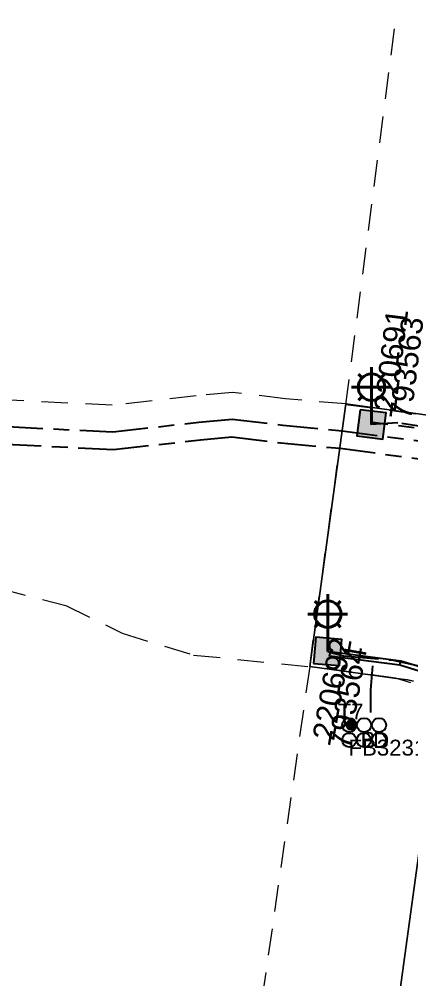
# Model space of a CAD drawing. Header units: metres. Extents: x -1 to 308408, y -2 to 6256973.
# Drawn here: x 307240.3 to 307284.6, y 6255257.9 to 6255366.5 of the extents above; entities that cross this region are included whole.
import ezdxf
from ezdxf.enums import TextEntityAlignment as Align

# ---------------------------------------------------------------- set-up
doc = ezdxf.new("R2010")
doc.units = ezdxf.units.M
doc.linetypes.add('Cable Exist UG', pattern=[8.2, 4, -1.2, 1.8, -1.2])
doc.linetypes.add('Dash', pattern=[5, 3, -2])
doc.layers.get('0').update_dxf_attribs({"color": 6})
for name, color, linetype in [('_User DUCT CONFIGS', 7, 'Continuous'), ('Duct_SP_EXT', 7, 'Continuous'), ('Equip_SP_SL_EXT', 7, 'Continuous'), ('Mains_HV_EXT', 7, 'Continuous'), ('Mains_SL_EXT', 7, 'Continuous'), ('SupportsUG_SP_LV_SL_EXT', 7, 'Continuous'), ('Trench_SP_EXT', 7, 'Continuous')]:
    doc.layers.add(name, color=color, linetype=linetype)
for name, color, linetype, lineweight in [('Cadastre Developer_SP_EXT', 9, 'Continuous', 5), ('Cadastre Land Parcels_SP_EXT', 9, 'Continuous', 5), ('Cadastre Roads_SP_EXT', 9, 'Continuous', 5)]:
    doc.layers.add(name, color=color, linetype=linetype, lineweight=lineweight)
doc.styles.add('COLUMN_LABEL', font='arial.ttf')
doc.styles.add('iecARIAL', font='arial.ttf', dxfattribs={"height": 2})
doc.styles.add('POLE_LABEL', font='arial.ttf')
doc.styles.get("Standard").update_dxf_attribs({"font": 'arial.ttf'})

# ---------------------------------------------------------------- blocks, each defined once
blk = doc.blocks.new('COLUMN_EXT')
blk.add_hatch(color=256).paths.add_polyline_path([(-1.49, 1.48), (-1.49, -1.49), (1.48, -1.49), (1.48, 1.48)])
blk.add_lwpolyline([(-1.49, -1.49), (1.48, -1.49), (1.48, 1.48), (-1.49, 1.48)], close=True)
for tag, height, style, flags, p in [('ASSET_NUM', 2.5, 'COLUMN_LABEL', 8, (2, 2)), ('STRUCTURE_PLANT_NUMBER', 0.2, 'POLE_LABEL', 9, (1.81, 0.03)), ('STREET_CODE', 0.2, 'COLUMN_LABEL', 9, (1.81, -0.2))]:
    blk.add_attdef(tag, text='', height=height, dxfattribs=dict(style=style, flags=flags)).set_placement(p, align=Align.MIDDLE_LEFT)
at = {"flags": 9}
for tag, p in [('COLUMN_TYPE', (1.81, -0.4)), ('OWNED_BY', (1.81, -0.6)), ('STATE', (1.81, -0.8)), ('USAGE', (1.81, -1)), ('STREETNAME', (1.81, -1.6)), ('SUBURB', (1.81, -1.8)), ('LEGEND', (1.81, -1.2)), ('LOCATION', (1.81, -1.4)), ('NOTES', (1.81, -2))]:
    blk.add_attdef(tag, text='', height=0.2, dxfattribs=at).set_placement(p, align=Align.MIDDLE_LEFT)
at = {"flags": 1}
blk.add_attdef('Z', (1.81, -2.35), '', height=0.2, dxfattribs=at)
blk = doc.blocks.new('DUCT_EXT')
blk.add_circle((0, 0.8), 0.8)
at = {"flags": 1}
blk.add_attdef('Z', (0, 0), '', height=0.2, dxfattribs=at)
at = {"flags": 9}
for tag, p in [('DUCT_CODE', (0, 0)), ('XSECT_TYPE', (0, -0.2)), ('STATE', (0, -0.6)), ('FB_REFERENCE', (0, -0.4)), ('NOTES', (0, -0.8))]:
    blk.add_attdef(tag, text='', height=0.2, dxfattribs=at).set_placement(p, align=Align.MIDDLE_LEFT)
blk = doc.blocks.new('SL_LANTERN_EXT')
at = {"lineweight": 40}
for p, q in [((-1.46, 5.68), (-1.06, 5.28)), ((0, 1.97), (0, 6.47)), ((1.46, 5.68), (1.06, 5.28)), ((-2.25, 4.22), (2.25, 4.22)), ((-1.46, 2.76), (-1.06, 3.16)), ((0, 0), (0, 2.72)), ((1.46, 2.76), (1.06, 3.16))]:
    blk.add_line(p, q, dxfattribs=at)
blk.add_circle((0, 4.22), 1.5, dxfattribs=at)
at = {"style": 'iecARIAL', "flags": 8}
blk.add_attdef('ASSET_NUM', (1.5, 1.5), '', height=2.5, dxfattribs=at)
for tag, p, height, flags in [('CONSTRUCTED_VOLTAGE', (0.98, -0.65), 0.2, 9), ('CONTROL_TYPE', (0.98, -0.85), 0.2, 9), ('LANTERN_PURPOSE', (0.98, -1.05), 0.2, 9), ('LANTERN_TYPE', (0.98, -1.25), 0.2, 9), ('LNUMBER', (2.18, -3.25), 2.5, 8), ('OPERATING_VOLTAGE', (0.98, -1.65), 0.2, 9), ('ORIENTATION', (0.98, -1.85), 0.2, 9), ('OWNED_BY', (0.98, -2.05), 0.2, 9), ('STATE', (0.98, -2.25), 0.2, 9), ('NO_PHASES', (0.98, -1.45), 0.2, 9), ('USAGE', (0.98, -2.45), 0.2, 9), ('CEXIST', (0.98, -2.65), 0.2, 9), ('CNEW', (0.98, -2.85), 0.2, 9), ('CNUMBER', (0.98, -3.05), 0.2, 9), ('CREMOVE', (0.98, -3.25), 0.2, 9), ('CREPLACE', (0.98, -3.45), 0.2, 9), ('LKINGHEIGHT', (0.98, -3.65), 0.2, 9), ('LBRACKET', (0.98, -3.85), 0.2, 9), ('LBRACKETVOCAB', (0.98, -4.05), 0.2, 9), ('LCATEGORY', (0.98, -4.25), 0.2, 9), ('LCHARGE1', (0.98, -4.45), 0.2, 9), ('LCHARGE1PERCENT', (0.98, -4.65), 0.2, 9), ('LCHARGE2', (0.98, -4.85), 0.2, 9), ('LCHARGE2PERCENT', (0.98, -5.05), 0.2, 9), ('LCHARGE3', (0.98, -5.25), 0.2, 9), ('LCHARGE3PERCENT', (0.98, -5.45), 0.2, 9), ('LEXIST', (0.98, -5.65), 0.2, 9), ('LLAMP', (0.98, -5.85), 0.2, 9), ('LLAMPVOCAB', (0.98, -6.05), 0.2, 9), ('LMAST', (0.98, -6.25), 0.2, 9), ('LMASTVOCAB', (0.98, -6.45), 0.2, 9), ('LNEW', (0.98, -6.65), 0.2, 9), ('LANTNUMBER', (0.98, -6.85), 0.2, 9), ('LOUTREACH', (0.98, -7.25), 0.2, 9), ('LOUTREACHVOCAB', (0.98, -7.45), 0.2, 9), ('LRATECODE', (0.98, -7.65), 0.2, 9), ('LREMOVE', (0.98, -7.85), 0.2, 9), ('LREPLACE', (0.98, -8.05), 0.2, 9), ('LTYPE', (0.98, -8.25), 0.2, 9), ('LTYPEVOCAB', (0.98, -8.45), 0.2, 9), ('LEGEND', (0.98, -8.65), 0.2, 9), ('LOCATION', (0.98, -8.85), 0.2, 9), ('STREETNAME', (0.98, -9.25), 0.2, 9), ('SUBURB', (0.98, -9.45), 0.2, 1), ('NOTES', (0.98, -9.05), 0.2, 9)]:
    blk.add_attdef(tag, p, '', height=height, dxfattribs=dict(flags=flags))
blk = doc.blocks.new('CABLE_LARGE_EXT')
h = blk.add_hatch(color=256)
edge = h.paths.add_edge_path()
edge.add_arc((0, 0.55), 0.55, 0, 360)
blk.add_circle((0, 0.55), 0.55)
at = {"flags": 1}
blk.add_attdef('Z', (0, 0), '', height=0.2, dxfattribs=at)
at = {"flags": 9}
for tag, p in [('COND_CODE', (0, 0)), ('STATE', (0, -0.4)), ('XSECT_SIZE', (0, -0.6)), ('FB_REFERENCE', (0, -0.2)), ('NOTES', (0, -0.8))]:
    blk.add_attdef(tag, text='', height=0.2, dxfattribs=at).set_placement(p, align=Align.MIDDLE_LEFT)

msp = doc.modelspace()

# ---------------------------------------------------------------- linework, layer by layer
at = {"layer": '_User DUCT CONFIGS'}
msp.add_lwpolyline([(307280.11, 6255288.06), (307280.11, 6255290.63), (307280.34, 6255293.33)], dxfattribs=at)
at = {"layer": 'Cadastre Developer_SP_EXT', "linetype": 'Dash'}
msp.add_lwpolyline([(307277.24, 6255322.9), (307288.9, 6255321.35), (307288.9, 6255321.35), (307292.49, 6255321.51), (307296.59, 6255322.89), (307300.07, 6255325.46), (307302.57, 6255329.56), (307304.4, 6255335.83), (307328.27, 6255512.03), (307349.61, 6255668.86), (307374.37, 6255850.85), (307384.86, 6255924.59), (307388.37, 6255943.06), (307392.2, 6255959.8), (307394.05, 6255968.46), (307395.23, 6255971.51), (307370.65, 6255974.5), (307366.58, 6255956.94), (307362.4, 6255936.54), (307354.14, 6255897.48), (307337.78, 6255776.59), (307300.06, 6255499.29), (307277.24, 6255322.9)], close=True, dxfattribs=at)
for points in [[(307238.08, 6255302.08), (307245.56, 6255300.15), (307251.96, 6255297.01), (307260.04, 6255294.55), (307273.18, 6255293.24), (307273.18, 6255293.24), (307277.26, 6255322.96), (307270.43, 6255323.54), (307264.45, 6255324.25), (307260.33, 6255323.88), (307250.8, 6255322.81), (307239.23, 6255323.38)], [(307269.71, 6255084.98), (307281.78, 6255171.62), (307285.86, 6255201.93), (307294.93, 6255267.66), (307295.78, 6255274.15), (307296.24, 6255278.14), (307295.85, 6255280.5), (307294.86, 6255283.31), (307292.27, 6255287.54), (307289.39, 6255289.89), (307282.91, 6255291.92), (307273.18, 6255293.26), (307250.28, 6255133.84), (307240.6, 6255065.83)]]:
    msp.add_lwpolyline(points, dxfattribs=at)
at = {"layer": 'Cadastre Land Parcels_SP_EXT', "linetype": 'Continuous'}
for points in [[(307284.92, 6255291.59), (307284.59, 6255291.66), (307284.26, 6255291.73), (307283.93, 6255291.78), (307283.59, 6255291.83), (307273.18, 6255293.26), (307277.26, 6255322.96), (307288.17, 6255321.46)], [(307258.6, 6255075.96), (307288.08, 6255290.48)]]:
    msp.add_lwpolyline(points, dxfattribs=at)
at = {"layer": 'Cadastre Roads_SP_EXT', "linetype": 'Continuous'}
for points in [[(307288.17, 6255321.46), (307277.26, 6255322.96), (307273.18, 6255293.26), (307283.59, 6255291.83), (307283.93, 6255291.78), (307284.26, 6255291.73), (307284.59, 6255291.66), (307284.92, 6255291.59)], [(307288.08, 6255290.48), (307258.6, 6255075.96)]]:
    msp.add_lwpolyline(points, dxfattribs=at)
at = {"layer": 'Duct_SP_EXT'}
for p, q in [((307275.43, 6255294.43), (307275.46, 6255294.66)), ((307283.37, 6255293.4), (307275.43, 6255294.43)), ((307275.49, 6255294.9), (307275.46, 6255294.66)), ((307283.48, 6255293.87), (307275.49, 6255294.9)), ((307283.37, 6255293.4), (307283.42, 6255293.64)), ((307289.56, 6255291.49), (307283.37, 6255293.4)), ((307283.48, 6255293.87), (307283.42, 6255293.64)), ((307289.77, 6255291.93), (307283.48, 6255293.87))]:
    msp.add_line(p, q, dxfattribs=at)
at = {"layer": 'Mains_HV_EXT', "linetype": 'Cable Exist UG'}
for points in [[(307187.41, 6255333), (307188.26, 6255331.31), (307188.26, 6255327.27), (307231.75, 6255321.31), (307238.97, 6255320.39), (307250.89, 6255319.8), (307260.63, 6255320.89), (307264.41, 6255321.23), (307270.12, 6255320.56), (307276.85, 6255319.93), (307276.85, 6255319.93), (307288.77, 6255318.34), (307293.05, 6255318.54), (307297.99, 6255320.2), (307302.32, 6255323.39), (307305.34, 6255328.33), (307306.45, 6255332.58), (307325.82, 6255330.38), (307325.82, 6255330.38), (307329.42, 6255356.9)], [(307192.69, 6255324.65), (307231.49, 6255319.33), (307238.79, 6255318.4), (307250.95, 6255317.8), (307260.83, 6255318.9), (307264.38, 6255319.22), (307269.91, 6255318.57), (307276.62, 6255317.94), (307288.69, 6255316.33), (307293.42, 6255316.55), (307298.93, 6255318.4), (307303.82, 6255322.02), (307307.2, 6255327.54), (307307.95, 6255330.4), (307325.59, 6255328.39), (307325.04, 6255324.72), (307325.04, 6255324.72), (307325.52, 6255320.17), (307326.41, 6255317.96), (307321.71, 6255281.67), (307320.5, 6255279.95), (307318.99, 6255276.95), (307324.21, 6255275.17), (307324.79, 6255274.25)]]:
    msp.add_lwpolyline(points, dxfattribs=at)
at = {"layer": 'Mains_SL_EXT', "linetype": 'Cable Exist UG'}
msp.add_lwpolyline([(307307.83, 6255347.91), (307307.13, 6255345.76), (307305.35, 6255331.72), (307302.96, 6255326.43), (307302.96, 6255326.43, -0.242187), (307290.37, 6255319.86), (307290.37, 6255319.86), (307287.57, 6255320.14), (307283.15, 6255320.82), (307280.09, 6255320.63)], format="xyb", dxfattribs=at)
msp.add_lwpolyline([(307275.22, 6255294.96), (307277, 6255294.46), (307282.47, 6255294), (307287.56, 6255292.88), (307292.16, 6255290.21), (307295.26, 6255286.84), (307297.53, 6255282.02), (307298.15, 6255277.49)], dxfattribs=at)
at = {"layer": 'Trench_SP_EXT', "linetype": 'Cable Exist UG'}
msp.add_lwpolyline([(307290.17, 6255319.62), (307280.33, 6255320.84)], dxfattribs=at)

# ---------------------------------------------------------------- block references
at = {"layer": '_User DUCT CONFIGS'}
for name, p, rotation in [('DUCT_EXT', (307278.46, 6255286.62), 89.76483169115762), ('CABLE_LARGE_EXT', (307278.46, 6255286.62), 89.76483169115762), ('DUCT_EXT', (307280.13, 6255286.62), 89.76483165780745), ('DUCT_EXT', (307281.83, 6255286.62), 89.76483165780745), ('DUCT_EXT', (307278.46, 6255284.92), 89.76483169115762), ('DUCT_EXT', (307280.12, 6255284.92), 89.76483165780745), ('DUCT_EXT', (307281.82, 6255284.92), 89.76483165780745)]:
    msp.add_blockref(name, p, dxfattribs=dict(at, rotation=rotation))
at = {"layer": 'Equip_SP_SL_EXT'}
ref = msp.add_blockref('SL_LANTERN_EXT', (307280.18, 6255320.63), dxfattribs=at)
ref.add_attrib('ASSET_NUM', '220691', dxfattribs={"layer": '0', "height": 2.5, "rotation": 82.9835, "style": 'iecARIAL'}).set_placement((307281.68, 6255322.13), align=Align.MIDDLE_LEFT)
ref = msp.add_blockref('SL_LANTERN_EXT', (307275.22, 6255294.96), dxfattribs=at)
ref.add_attrib('ASSET_NUM', '220692', dxfattribs={"layer": '0', "height": 2.5, "rotation": 80.0223, "style": 'iecARIAL'}).set_placement((307276.72, 6255296.46), align=Align.MIDDLE_RIGHT)
at = {"layer": 'SupportsUG_SP_LV_SL_EXT'}
ref = msp.add_blockref('COLUMN_EXT', (307280.18, 6255320.63), dxfattribs=dict(at, rotation=263.1673178252156))
ref.add_attrib('ASSET_NUM', '793563', dxfattribs={"layer": '0', "height": 2.5, "rotation": 82.9835, "style": 'COLUMN_LABEL'}).set_placement((307282.18, 6255321.38), align=Align.TOP_LEFT)
ref = msp.add_blockref('COLUMN_EXT', (307275.22, 6255294.96), dxfattribs=dict(at, rotation=355.2424119062543))
ref.add_attrib('ASSET_NUM', '793564', dxfattribs={"layer": '0', "height": 2.5, "rotation": 80.0223, "style": 'COLUMN_LABEL'}).set_placement((307277.22, 6255295.71), align=Align.TOP_RIGHT)

# ---------------------------------------------------------------- texts
at = {"layer": '_User DUCT CONFIGS'}
for s, p in [('T7', (307276.35, 6255287.26)), ('B', (307278.95, 6255284.07)), ('D', (307280.37, 6255284.03)), ('FB323193', (307277.57, 6255283.17))]:
    msp.add_text(s, height=1.8, dxfattribs=at).set_placement(p)

doc.saveas('drawing.dxf')
